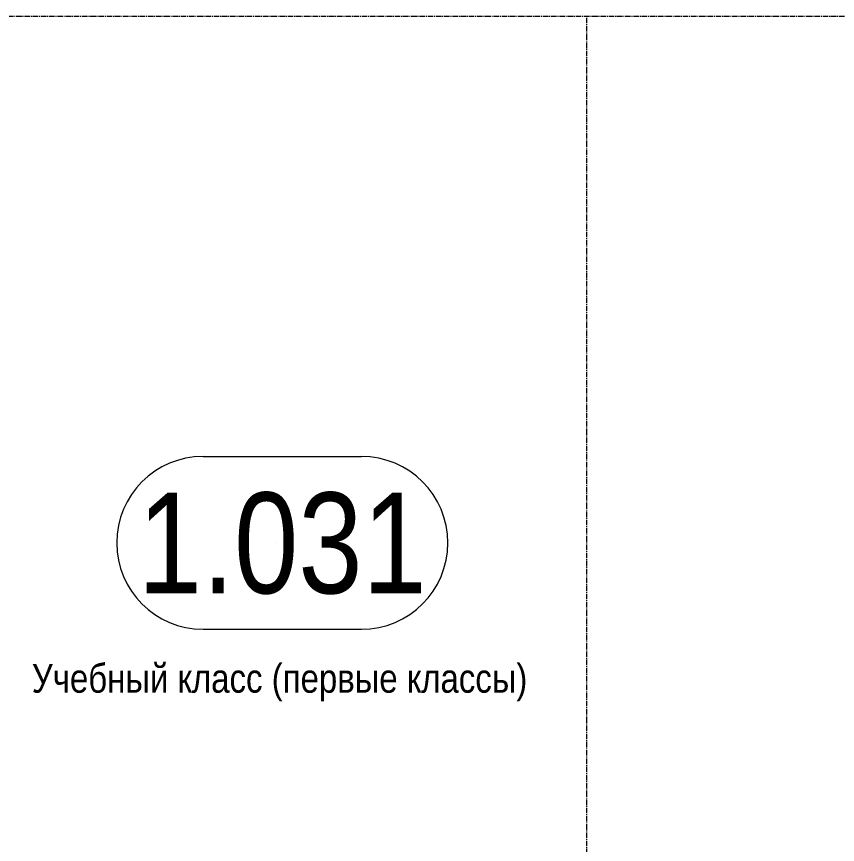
# Model space of a CAD drawing. Header units: millimetres. Extents: x -24360 to 609566, y -391049 to 148426.
# Drawn here: x 511273 to 514124, y -103077 to -100202 of the extents above; entities that cross this region are included whole.
import ezdxf
from ezdxf.enums import TextEntityAlignment as Align

# ---------------------------------------------------------------- set-up
doc = ezdxf.new("R2010")
doc.units = ezdxf.units.MM
doc.linetypes.add('CENTER2', pattern=[28.575, 19.05, -3.175, 3.175, -3.175])
doc.layers.get('Defpoints').update_dxf_attribs({"color": 140})
doc.layers.add('АР_Area', color=5, linetype='Continuous', lineweight=5)
doc.layers.add('АР_Оси_РД_100', color=7, linetype='Continuous', lineweight=0, true_color=0x525252)
doc.styles.add('style1', font='ARIALN.TTF')

# ---------------------------------------------------------------- blocks, each defined once
blk = doc.blocks.new('MOK-МаркаПом_овал_ареал')
for p, q in [((-2.75, 3), (2.75, 3)), ((-2.75, -3), (2.75, -3))]:
    blk.add_line(p, q)
for centre, radius, start, end in [((-2.75, 0), 3, 90, 270), ((2.75, 0), 3, 270, 90), ((-3.75, 0), 3.5, 0, 0.001)]:
    blk.add_arc(centre, radius, start, end)
at = {"color": 0, "style": 'style1'}
blk.add_attdef('АР-ПОМЕЩЕНИЕ:НОМЕР', text='', height=3.5, dxfattribs=at).set_placement((0, 0), align=Align.MIDDLE)

msp = doc.modelspace()

# ---------------------------------------------------------------- linework, layer by layer
at = {"layer": 'АР_Оси_РД_100', "linetype": 'CENTER2'}
for p, q in [((538608.933, -100201.687), (503098.975, -100201.687)), ((513253.933, -133315.052), (513253.933, -100201.687))]:
    msp.add_line(p, q, dxfattribs=at)

# ---------------------------------------------------------------- block references
at = {"layer": 'АР_Area', "color": 18, "linetype": 'Continuous', "lineweight": 5, "true_color": 0x000000}
ref = msp.add_blockref('MOK-МаркаПом_овал_ареал', (512196.081, -102029.484), dxfattribs=dict(at, xscale=100, yscale=100, zscale=100))
ref.add_attrib('АР-ПОМЕЩЕНИЕ:НОМЕР', '1.031', dxfattribs={"layer": '0', "color": 0, "height": 350, "style": 'style1'}).set_placement((512196.081, -102029.484), align=Align.MIDDLE)
ref.add_attrib('АР-ПОМЕЩЕНИЕ:НАИМЕНОВАНИЕ', 'Учебный класс (первые классы)', dxfattribs={"layer": 'Defpoints', "color": 2, "height": 100, "style": 'style1'}).set_placement((512186.666, -102510.877), align=Align.MIDDLE)

doc.saveas('drawing.dxf')
